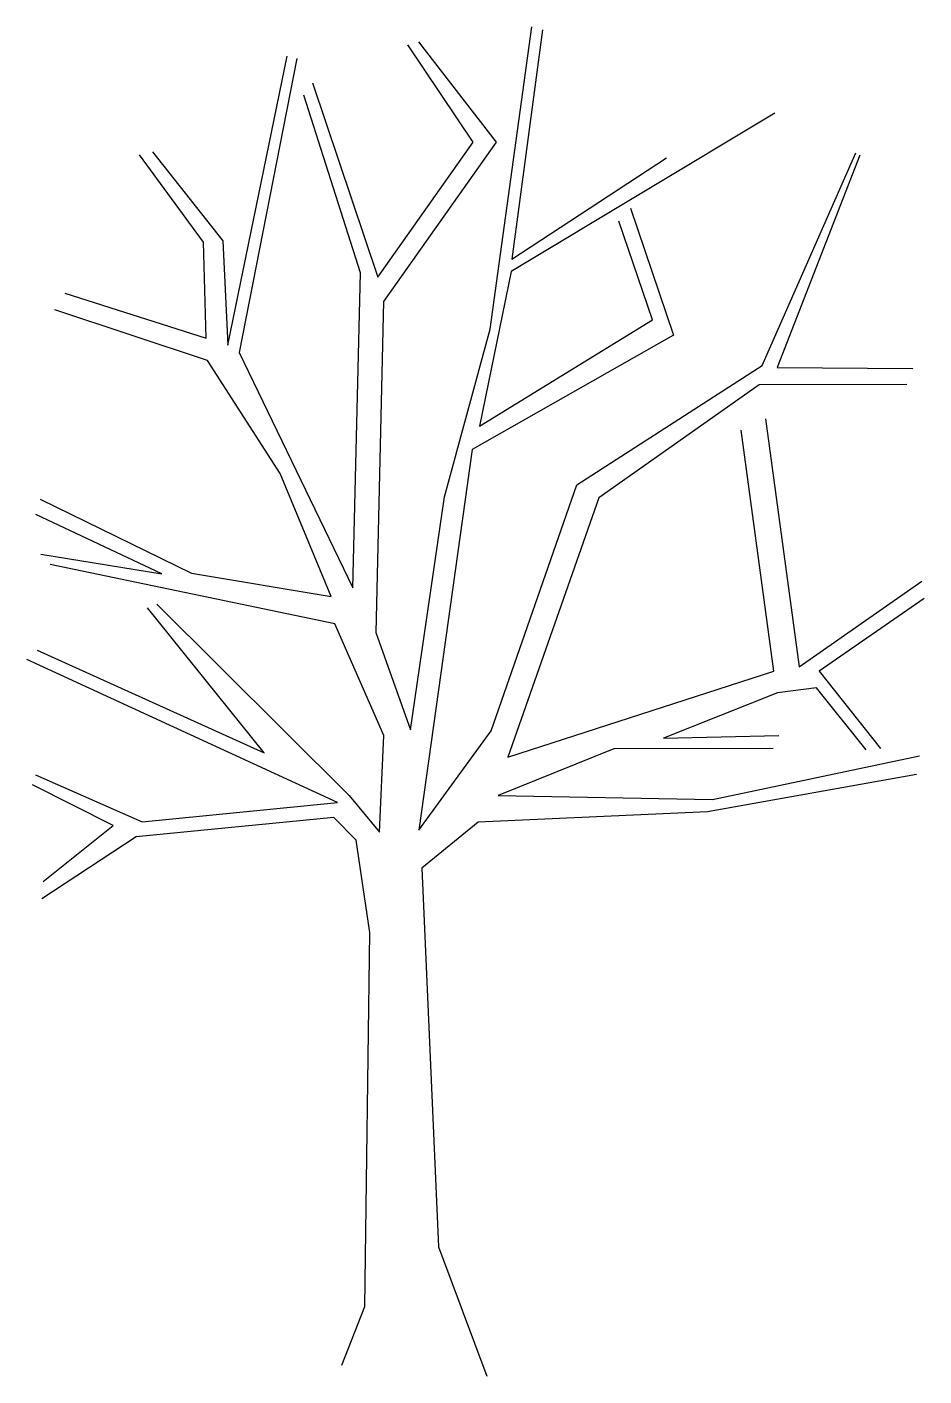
# Model space of a CAD drawing. Extents: x -2.29 to 3.17, y -0.01 to 8.21.
import ezdxf

# ---------------------------------------------------------------- set-up
doc = ezdxf.new("R2010")
doc.units = 0
doc.header["$LTSCALE"] = 10
doc.header["$MEASUREMENT"] = 0
doc.layers.get('0').update_dxf_attribs({"linetype": 'CONTINUOUS'})

msp = doc.modelspace()

# ---------------------------------------------------------------- linework, layer by layer
for points in [[(0.0929, 8.1173), (0.5664, 7.5057), (-0.1199, 6.5355), (-0.1663, 4.5194), (0.0438, 3.9269), (0.2525, 5.3456), (0.5298, 6.3678), (0.783, 8.208)], [(0.8495, 8.1904), (0.6621, 6.7942), (1.6038, 7.4116)], [(-0.5523, 7.8672), (-0.1548, 6.6848), (0.4259, 7.5059), (0.0276, 8.0998)], [(-1.5277, 7.4468), (-1.098, 6.9056), (-1.0687, 6.2694), (-0.7064, 8.0305)], [(-0.6487, 8.0166), (-0.9985, 6.2254), (-0.3064, 4.7918), (-0.2601, 6.7113), (-0.6051, 7.792)], [(2.2629, 7.683), (0.6582, 6.7189), (0.4639, 5.7757), (1.5186, 6.4243), (1.3135, 7.0255)], [(-2.0607, 6.5868), (-1.2004, 6.3135), (-1.2172, 6.8969), (-1.6067, 7.4294)], [(1.3839, 7.1045), (1.6464, 6.3313), (0.4198, 5.6352), (0.0957, 3.3159), (0.5356, 3.9213), (1.0569, 5.4187), (2.1857, 6.1462), (2.7581, 7.4415)], [(2.7807, 7.4277), (2.2785, 6.1335), (3.104, 6.1275)], [(-2.2116, 5.3311), (-1.29, 4.8808), (-0.4382, 4.7393), (-0.7485, 5.4874), (-1.1917, 6.1767), (-2.1223, 6.4853)], [(3.0688, 6.0309), (2.168, 6.0283), (1.1923, 5.3395), (0.637, 3.7593), (2.2586, 4.2842), (2.0585, 5.7511)], [(2.2078, 5.8212), (2.4117, 4.3104), (3.1589, 4.8314)], [(-2.2082, 4.9961), (-1.4694, 4.8773), (-2.238, 5.2383)], [(-1.501, 4.6929), (-0.3293, 3.5272), (-0.1452, 3.3036), (-0.1181, 3.892), (-0.4159, 4.5724), (-2.1506, 4.9346)], [(3.1725, 4.726), (2.5346, 4.2839), (2.9079, 3.813)], [(-2.2303, 4.4128), (-0.8472, 3.7875), (-1.5575, 4.6704)], [(-2.24, 3.6525), (-1.5904, 3.3669), (-0.3997, 3.4833), (-2.2918, 4.3551)], [(2.8201, 3.8043), (2.517, 4.1823), (2.2798, 4.1525), (1.5856, 3.8761), (2.2883, 3.8928)], [(2.253, 3.8138), (1.2832, 3.8112), (0.579, 3.526), (1.8838, 3.5031), (3.145, 3.7687)], [(3.1273, 3.6546), (1.8536, 3.4278), (0.4558, 3.3643), (0.113, 3.0837), (0.2155, 0.7776), (0.5094, -0.0094)], [(-2.1931, 3.0025), (-1.7661, 3.3445), (-2.2576, 3.591)], [(-0.3738, 0.0569), (-0.2328, 0.4131), (-0.2037, 2.6927), (-0.2858, 3.2548), (-0.4224, 3.3918), (-1.6257, 3.2741), (-2.202, 2.8972)]]:
    msp.add_lwpolyline(points)

doc.saveas('drawing.dxf')
